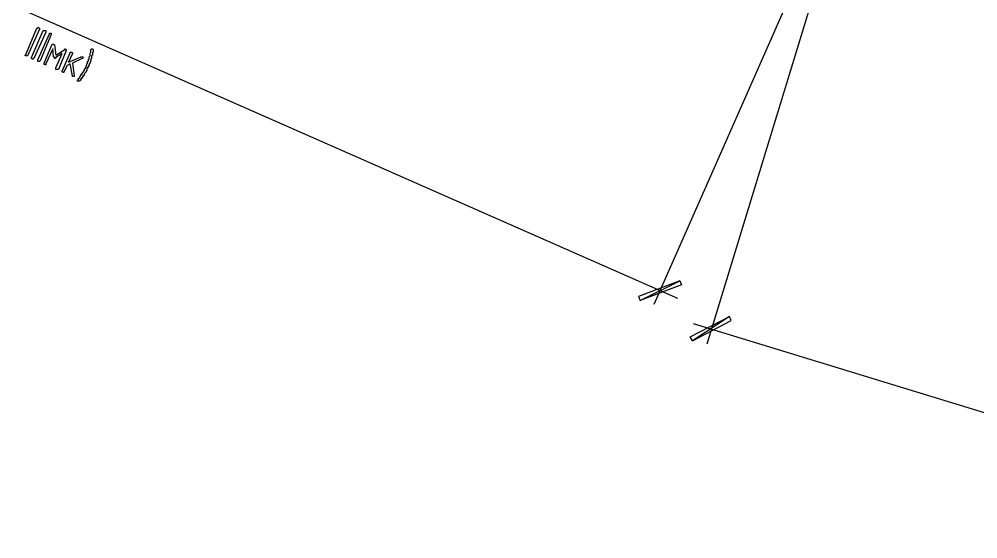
# Model space of a CAD drawing. Header units: millimetres. Extents: x 1 to 1188, y 1 to 840.
# Drawn here: x 435.3 to 512.2, y 471.4 to 513.1 of the extents above; entities that cross this region are included whole.
import ezdxf

# ---------------------------------------------------------------- set-up
doc = ezdxf.new("R2010")
doc.units = ezdxf.units.MM
doc.layers.add('GEOMETRY', color=7, linetype='Continuous')

msp = doc.modelspace()

# ---------------------------------------------------------------- linework, layer by layer
at = {"layer": 'GEOMETRY'}
for points in [[(339.097, 556.394), (488.068, 490.735)], [(502.801, 527.946), (486.164, 490.227)], [(502.991, 528.201), (490.418, 487.052)], [(489.339, 488.703), (545.79, 471.431)]]:
    msp.add_lwpolyline(points, dxfattribs=at)
for points in [[(435.934, 510.166), (435.744, 510.166), (435.744, 510.23), (435.807, 510.293), (436.696, 512.389), (436.76, 512.389), (436.76, 512.452), (436.823, 512.452), (436.888, 512.389), (436.888, 512.326)], [(436.443, 509.976), (436.379, 509.976), (436.379, 509.913), (436.316, 509.913), (436.316, 509.976), (436.252, 509.976), (436.252, 510.039), (437.205, 512.198), (437.395, 512.198), (437.395, 512.071)], [(436.951, 509.785), (436.888, 509.721), (436.76, 509.721), (436.76, 509.848), (437.713, 511.944), (437.713, 512.007), (437.84, 512.007), (437.84, 511.881)], [(438.41, 509.086), (438.22, 509.086), (438.22, 509.214), (438.729, 510.356), (438.22, 510.039), (438.157, 509.976), (438.094, 509.976), (438.094, 510.039), (438.03, 510.103), (437.967, 510.738), (437.395, 509.531), (437.395, 509.468), (437.331, 509.468), (437.268, 509.531), (437.268, 509.594), (437.903, 511.119), (438.03, 511.119), (438.094, 511.055), (438.22, 510.23), (438.919, 510.673), (438.919, 510.738), (438.982, 510.738), (438.982, 510.673), (439.046, 510.673), (439.046, 510.61)], [(440.126, 508.134), (439.935, 508.134), (439.935, 508.26), (439.998, 508.26), (439.998, 508.325), (440.063, 508.325), (440.063, 508.389), (440.126, 508.452), (440.126, 508.515), (440.189, 508.515), (440.189, 508.579), (440.253, 508.642), (440.253, 508.706), (440.316, 508.706), (440.316, 508.769), (440.443, 508.959), (440.506, 509.023), (440.506, 509.086), (440.57, 509.151), (440.633, 509.277), (440.633, 509.404), (440.697, 509.404), (440.697, 509.531), (440.76, 509.594), (440.76, 509.721), (440.823, 509.785), (440.823, 509.913), (440.888, 509.913), (440.888, 510.103), (440.952, 510.166), (440.952, 510.356), (441.015, 510.483), (441.015, 510.673), (441.078, 510.738), (441.142, 510.738), (441.205, 510.673), (441.205, 510.483), (441.142, 510.483), (441.142, 510.23), (441.078, 510.166), (441.078, 509.976), (441.015, 509.913), (441.015, 509.721), (440.952, 509.721), (440.952, 509.594), (440.888, 509.531), (440.888, 509.404), (440.823, 509.404), (440.823, 509.277), (440.76, 509.277), (440.76, 509.151), (440.697, 509.151), (440.697, 509.023), (440.633, 508.959), (440.633, 508.896), (440.506, 508.769), (440.506, 508.706), (440.443, 508.642), (440.443, 508.579), (440.38, 508.579), (440.38, 508.515), (440.316, 508.452), (440.316, 508.389), (440.253, 508.389), (440.253, 508.325), (440.189, 508.26), (440.189, 508.197), (440.126, 508.197)], [(439.554, 509.594), (439.681, 508.579), (439.681, 508.515), (439.554, 508.515), (439.554, 508.579), (439.364, 509.531), (439.109, 509.404), (438.856, 508.896), (438.856, 508.832), (438.792, 508.832), (438.729, 508.896), (438.729, 508.959), (439.364, 510.42), (439.364, 510.483), (439.491, 510.483), (439.554, 510.42), (439.554, 510.356), (439.236, 509.658), (440.253, 510.103), (440.38, 510.103), (440.38, 509.976), (440.316, 509.976)], [(484.956, 490.863), (485.083, 490.544), (488.258, 492.132)], [(484.956, 490.863), (485.083, 490.544), (488.258, 492.132)], [(485.083, 490.544), (488.258, 492.132), (488.385, 491.815)], [(485.083, 490.544), (488.258, 492.132), (488.385, 491.815)], [(492.259, 489.275), (489.275, 487.306), (489.084, 487.623)], [(492.259, 489.275), (489.275, 487.306), (489.084, 487.623)], [(492.385, 488.957), (492.259, 489.275), (489.275, 487.306)], [(492.385, 488.957), (492.259, 489.275), (489.275, 487.306)]]:
    msp.add_lwpolyline(points, close=True, dxfattribs=at)

doc.saveas('drawing.dxf')
